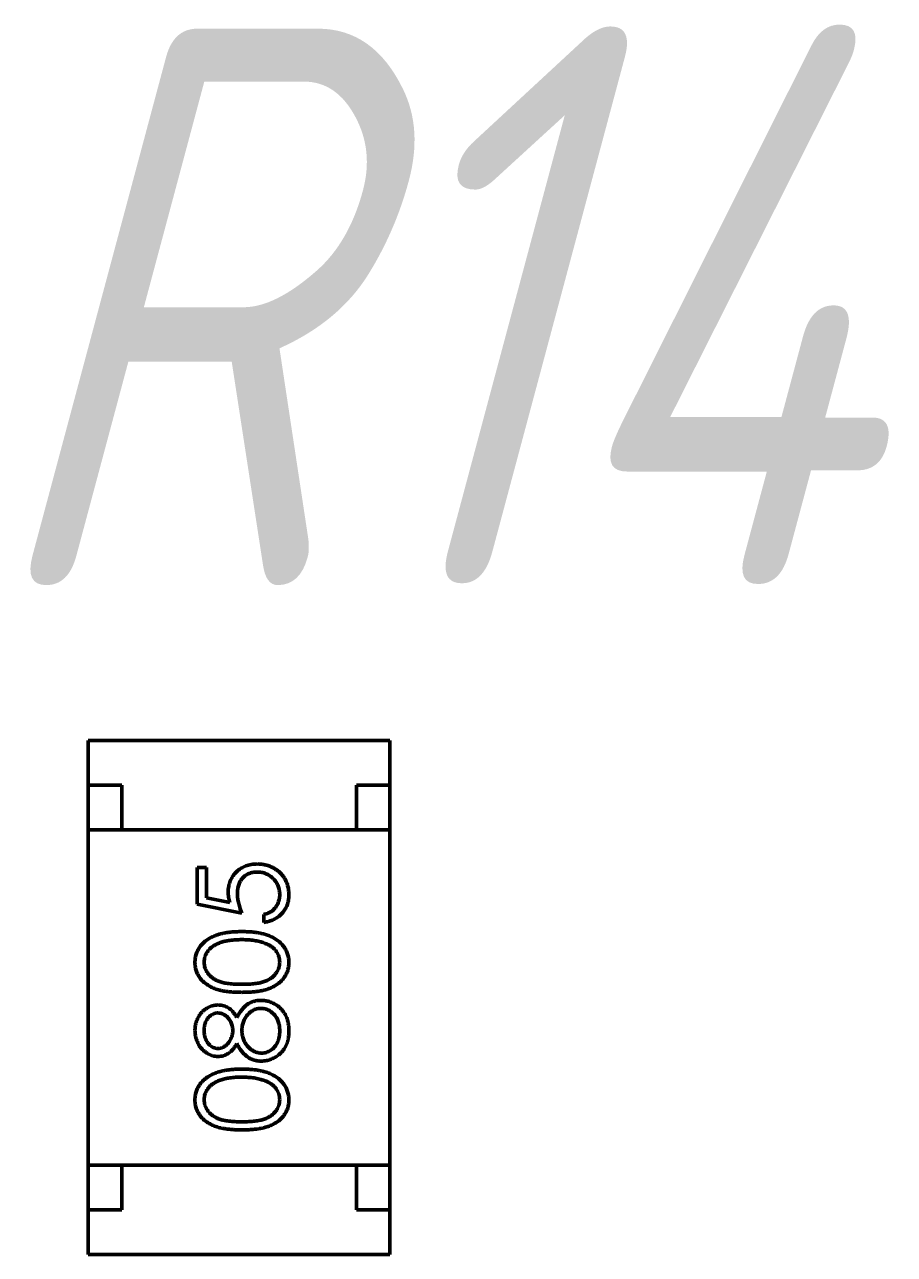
# Model space of a CAD drawing. Header units: millimetres. Extents: x -194 to 1085, y -28 to 392.
# Drawn here: x 679.23 to 687.01, y 301.4 to 312.4 of the extents above; entities that cross this region are included whole.
import ezdxf

# ---------------------------------------------------------------- set-up
doc = ezdxf.new("R2010")
doc.units = ezdxf.units.MM
doc.layers.add('Tonk', color=7, linetype='Continuous', lineweight=15)
doc.layers.add('Видимый контур (ГОСТ)', color=7, linetype='Continuous', lineweight=50)
doc.styles.get("Standard").update_dxf_attribs({"font": '', "width": 0.8, "oblique": 15})
doc.styles.get('Standard').set_extended_font_data('GOST type B')

msp = doc.modelspace()

# ---------------------------------------------------------------- linework, layer by layer
at = {"layer": 'Видимый контур (ГОСТ)'}
for p, q in [((682.49784, 305.9961), (679.79784, 305.9961)), ((679.79784, 305.9961), (679.79784, 305.5961)), ((682.49784, 305.9961), (682.49784, 305.5961)), ((679.79784, 305.5961), (679.79784, 305.1961)), ((680.09784, 305.5961), (679.79784, 305.5961)), ((680.09784, 305.1961), (680.09784, 305.5961)), ((682.19784, 305.5961), (682.19784, 305.1961)), ((682.49784, 305.5961), (682.19784, 305.5961)), ((682.49784, 305.1961), (682.49784, 305.5961)), ((679.79784, 305.1961), (682.49784, 305.1961)), ((679.79784, 305.1961), (679.79784, 302.1961)), ((682.19784, 305.1961), (680.09784, 305.1961)), ((682.49784, 305.1961), (682.49784, 302.1961)), ((680.77349, 304.53139), (680.77349, 304.85959)), ((680.77349, 304.85959), (680.85555, 304.85959)), ((680.85555, 304.85959), (680.85555, 304.58748)), ((680.85555, 304.58748), (681.06596, 304.54437)), ((681.17349, 304.44933), (680.77349, 304.53139)), ((681.36837, 304.36728), (681.36837, 304.43908)), ((679.79784, 302.1961), (679.79784, 301.7961)), ((679.79784, 302.1961), (682.49784, 302.1961)), ((682.19784, 302.1961), (680.09784, 302.1961)), ((680.09784, 301.7961), (680.09784, 302.1961)), ((682.19784, 302.1961), (682.19784, 301.7961)), ((682.49784, 301.7961), (682.49784, 302.1961)), ((679.79784, 301.3961), (679.79784, 301.7961)), ((679.79784, 301.7961), (680.09784, 301.7961)), ((682.19784, 301.7961), (682.49784, 301.7961)), ((682.49784, 301.3961), (682.49784, 301.7961)), ((682.49784, 301.3961), (679.79784, 301.3961))]:
    msp.add_line(p, q, dxfattribs=at)
for points, knots in [([(681.05042, 304.6386), (681.05061, 304.64753), (681.05099, 304.6651), (681.05464, 304.6908), (681.06039, 304.71533), (681.06842, 304.73864), (681.07868, 304.76078), (681.0915, 304.78154), (681.10648, 304.80124), (681.1237, 304.81951), (681.14266, 304.83609), (681.16304, 304.85066), (681.18464, 304.86304), (681.20768, 304.873), (681.2319, 304.88095), (681.25756, 304.88624), (681.2844, 304.88977), (681.30276, 304.89016), (681.31212, 304.89036)], [0, 0, 0, 0, 0.06580765, 0.12939427, 0.19089406, 0.25128107, 0.31081496, 0.37037099, 0.43076826, 0.49288125, 0.55510395, 0.61606705, 0.67725603, 0.73825981, 0.80076213, 0.86477758, 0.93104529, 1, 1, 1, 1]), ([(681.30907, 304.81857), (681.30265, 304.81841), (681.29009, 304.81812), (681.27172, 304.81571), (681.25433, 304.81153), (681.23785, 304.80572), (681.22225, 304.79834), (681.20753, 304.78932), (681.19388, 304.7785), (681.18128, 304.76613), (681.16966, 304.75259), (681.15976, 304.73763), (681.15142, 304.72157), (681.14423, 304.7046), (681.13906, 304.68633), (681.13518, 304.6671), (681.13294, 304.64672), (681.13263, 304.63278), (681.13247, 304.62562)], [0, 0, 0, 0, 0.06535138, 0.12791603, 0.18836021, 0.24721608, 0.30563013, 0.36376984, 0.42266091, 0.48268729, 0.54330022, 0.60411796, 0.66496489, 0.72741349, 0.79146763, 0.85805544, 0.92703681, 1, 1, 1, 1]), ([(681.51196, 304.61552), (681.51177, 304.62237), (681.5114, 304.63585), (681.50856, 304.65569), (681.50418, 304.67485), (681.49762, 304.69313), (681.48966, 304.71086), (681.47944, 304.72759), (681.46768, 304.74379), (681.4542, 304.75898), (681.43935, 304.77288), (681.42347, 304.78517), (681.40653, 304.79541), (681.38882, 304.80403), (681.37015, 304.81058), (681.35061, 304.81525), (681.33014, 304.818), (681.31618, 304.81837), (681.30907, 304.81857)], [0, 0, 0, 0, 0.0642073, 0.12642469, 0.18768028, 0.24821642, 0.30830506, 0.36966099, 0.43169855, 0.49594689, 0.55975802, 0.62229541, 0.68391064, 0.74509241, 0.80674023, 0.86908662, 0.93329, 1, 1, 1, 1]), ([(681.31212, 304.89036), (681.31864, 304.89021), (681.33159, 304.88991), (681.35082, 304.88837), (681.36965, 304.88541), (681.38807, 304.88144), (681.40605, 304.87629), (681.42364, 304.87005), (681.44074, 304.86242), (681.4575, 304.85405), (681.47354, 304.84462), (681.48855, 304.83416), (681.50274, 304.8231), (681.51596, 304.81121), (681.52813, 304.79836), (681.53932, 304.78472), (681.54972, 304.77039), (681.5589, 304.75516), (681.56735, 304.73935), (681.57428, 304.72275), (681.58047, 304.70573), (681.58541, 304.68805), (681.58928, 304.66974), (681.59191, 304.65078), (681.59383, 304.63126), (681.59395, 304.61804), (681.59401, 304.61135)], [0, 0, 0, 0, 0.04401447, 0.08743412, 0.1301184, 0.17255369, 0.21455476, 0.25629809, 0.29843823, 0.340849, 0.38271519, 0.42392405, 0.46424624, 0.50407367, 0.54386191, 0.58356672, 0.62309432, 0.66322906, 0.70355126, 0.74393789, 0.78454125, 0.82575011, 0.86775736, 0.91074516, 0.95491445, 1, 1, 1, 1]), ([(681.06596, 304.54437), (681.06362, 304.55284), (681.05909, 304.56925), (681.05406, 304.59347), (681.05103, 304.61646), (681.05062, 304.63138), (681.05042, 304.6386)], [0, 0, 0, 0, 0.27506837, 0.53290146, 0.77397346, 1, 1, 1, 1]), ([(681.13247, 304.62562), (681.13275, 304.61244), (681.13333, 304.58547), (681.1521, 304.50498), (681.1666, 304.46726), (681.17349, 304.44933)], [0, 0, 0, 0, 0.00197624802, 0.00197624802, 0.00394007396, 0.00394007396, 0.00394007396, 0.00394007396]), ([(681.36837, 304.43908), (681.376, 304.44084), (681.39066, 304.44424), (681.41126, 304.45169), (681.42962, 304.46081), (681.44598, 304.47164), (681.46024, 304.48457), (681.47295, 304.49932), (681.48442, 304.51585), (681.49398, 304.53423), (681.50214, 304.55361), (681.50756, 304.5739), (681.51138, 304.59454), (681.51176, 304.60851), (681.51196, 304.61552)], [0, 0, 0, 0, 0.09468725, 0.18199416, 0.26437695, 0.34217986, 0.41861761, 0.49650908, 0.57736909, 0.66151059, 0.74673255, 0.83125798, 0.91520562, 1, 1, 1, 1]), ([(681.59401, 304.61135), (681.59385, 304.60338), (681.59354, 304.5877), (681.59029, 304.56472), (681.58563, 304.54262), (681.57863, 304.52156), (681.56986, 304.50136), (681.55877, 304.48229), (681.5462, 304.46387), (681.53137, 304.44684), (681.51516, 304.43103), (681.49757, 304.41688), (681.47889, 304.40428), (681.45903, 304.39343), (681.43804, 304.38417), (681.41584, 304.3769), (681.39255, 304.37103), (681.37651, 304.36854), (681.36837, 304.36728)], [0, 0, 0, 0, 0.06542114, 0.12870837, 0.19023614, 0.2507244, 0.31063718, 0.37076641, 0.43161474, 0.49352297, 0.55588346, 0.61734237, 0.67866804, 0.74071136, 0.80298536, 0.86680258, 0.93234717, 1, 1, 1, 1]), ([(680.75298, 304.00911), (680.75309, 304.01547), (680.75332, 304.02813), (680.75545, 304.04683), (680.75898, 304.06511), (680.76399, 304.08287), (680.77021, 304.10027), (680.778, 304.11717), (680.78707, 304.13367), (680.79773, 304.14952), (680.80961, 304.16488), (680.82304, 304.17939), (680.83789, 304.19303), (680.85399, 304.20598), (680.87165, 304.21788), (680.89057, 304.22921), (680.91108, 304.23936), (680.93284, 304.24912), (680.95644, 304.25756), (680.98176, 304.26516), (681.00909, 304.2713), (681.03829, 304.27642), (681.06947, 304.28038), (681.10256, 304.28327), (681.13758, 304.2848), (681.16153, 304.28508), (681.17382, 304.28523)], [0, 0, 0, 0, 0.03378812, 0.06719393, 0.09986241, 0.13256661, 0.16515117, 0.19791319, 0.231319, 0.26508328, 0.29925531, 0.33439857, 0.36994282, 0.40628356, 0.44406382, 0.48299771, 0.52335445, 0.56553659, 0.60961292, 0.65639081, 0.70588549, 0.7583245, 0.81383178, 0.87279456, 0.93472223, 1, 1, 1, 1]), ([(681.17382, 304.28523), (681.18605, 304.28508), (681.20989, 304.28479), (681.24475, 304.28329), (681.27766, 304.28033), (681.30871, 304.27662), (681.33775, 304.27149), (681.36489, 304.26518), (681.39025, 304.25817), (681.41362, 304.24953), (681.43532, 304.24006), (681.45559, 304.22976), (681.4746, 304.21873), (681.4922, 304.20671), (681.50851, 304.1939), (681.52325, 304.18002), (681.53678, 304.16547), (681.54881, 304.15006), (681.55935, 304.13396), (681.56877, 304.11752), (681.57636, 304.10042), (681.58289, 304.08307), (681.58787, 304.06521), (681.59131, 304.04687), (681.59373, 304.02814), (681.59391, 304.01547), (681.59401, 304.00911)], [0, 0, 0, 0, 0.06506329, 0.12677317, 0.18551576, 0.24076468, 0.2929798, 0.34225037, 0.38891929, 0.43277566, 0.47462843, 0.51477469, 0.55360589, 0.59142641, 0.62802812, 0.66380363, 0.69898434, 0.73359149, 0.76762847, 0.80120835, 0.83426384, 0.86698069, 0.89971974, 0.93270191, 0.96617588, 1, 1, 1, 1]), ([(681.17349, 304.21344), (681.16388, 304.21331), (681.14507, 304.21307), (681.11752, 304.21213), (681.09136, 304.2097), (681.06646, 304.207), (681.04298, 304.20302), (681.0207, 304.19874), (680.99992, 304.19298), (680.98029, 304.18682), (680.96205, 304.17978), (680.94511, 304.17203), (680.92939, 304.16375), (680.91493, 304.15476), (680.90166, 304.14516), (680.88986, 304.1347), (680.87916, 304.12379), (680.86694, 304.10852), (680.85448, 304.08853), (680.84301, 304.06365), (680.83643, 304.03776), (680.8355, 304.02026), (680.83503, 304.01151)], [0, 0, 0, 0, 0.0656812, 0.12848646, 0.18817513, 0.24510613, 0.29944842, 0.35082294, 0.39994168, 0.44667174, 0.49125453, 0.53337634, 0.57385275, 0.61252631, 0.64959714, 0.68553204, 0.72010579, 0.75383766, 0.81892542, 0.88049346, 0.94031133, 1, 1, 1, 1]), ([(681.37462, 304.18315), (681.36748, 304.18556), (681.35298, 304.19046), (681.3305, 304.19677), (681.30691, 304.20174), (681.28236, 304.20621), (681.25666, 304.20926), (681.22989, 304.21172), (681.20204, 304.21317), (681.18311, 304.21335), (681.17349, 304.21344)], [0, 0, 0, 0, 0.11058834, 0.22454175, 0.34250349, 0.4643241, 0.59075603, 0.72222748, 0.85884284, 1, 1, 1, 1]), ([(681.51196, 304.01151), (681.51159, 304.02037), (681.51086, 304.03807), (681.50382, 304.06393), (681.4932, 304.08904), (681.48064, 304.10871), (681.46868, 304.12368), (681.45848, 304.1344), (681.44706, 304.14424), (681.43474, 304.15358), (681.42129, 304.16214), (681.40676, 304.16993), (681.39112, 304.17703), (681.3802, 304.18108), (681.37462, 304.18315)], [0, 0, 0, 0, 0.1128134, 0.22539388, 0.33959481, 0.45967541, 0.52173519, 0.58392584, 0.64817414, 0.71388104, 0.78100445, 0.85145093, 0.92405069, 1, 1, 1, 1]), ([(681.17382, 303.74164), (681.16099, 303.74172), (681.13609, 303.74186), (681.09979, 303.74348), (681.06574, 303.74617), (681.03394, 303.74986), (681.00437, 303.75435), (680.97712, 303.76034), (680.95205, 303.76716), (680.92909, 303.77506), (680.90793, 303.78397), (680.88818, 303.79367), (680.86986, 303.80454), (680.85269, 303.81596), (680.83694, 303.8284), (680.82239, 303.8415), (680.80938, 303.85576), (680.79753, 303.87072), (680.78714, 303.88649), (680.77799, 303.90264), (680.77018, 303.91927), (680.76403, 303.93643), (680.75895, 303.95396), (680.75548, 303.97193), (680.7533, 303.99036), (680.75309, 304.0028), (680.75298, 304.00911)], [0, 0, 0, 0, 0.06859462, 0.13324604, 0.19431259, 0.25127922, 0.30451344, 0.35423491, 0.40048059, 0.44341075, 0.48401487, 0.5232523, 0.56104237, 0.59790024, 0.63351849, 0.66831435, 0.70249567, 0.73668535, 0.77029317, 0.80343726, 0.83591295, 0.86846025, 0.90084654, 0.93346652, 0.96625758, 1, 1, 1, 1]), ([(680.83503, 304.01151), (680.8355, 304.00267), (680.83643, 303.98495), (680.84299, 303.95879), (680.85442, 303.93372), (680.86698, 303.91378), (680.87894, 303.89849), (680.88931, 303.88773), (680.90066, 303.87764), (680.9131, 303.86835), (680.92646, 303.85964), (680.94086, 303.85164), (680.95636, 303.84444), (680.97296, 303.83779), (680.99115, 303.83195), (681.01121, 303.82713), (681.03326, 303.82267), (681.05742, 303.81952), (681.08355, 303.81672), (681.11172, 303.81491), (681.14191, 303.81351), (681.16276, 303.81346), (681.17349, 303.81344)], [0, 0, 0, 0, 0.06038662, 0.12088325, 0.18275462, 0.24781103, 0.2812991, 0.31508762, 0.3497024, 0.38485658, 0.4209662, 0.45851119, 0.49717472, 0.53760205, 0.58050302, 0.62746754, 0.67838821, 0.73398322, 0.7937467, 0.85771367, 0.92669786, 1, 1, 1, 1]), ([(681.17349, 303.81344), (681.18418, 303.81346), (681.20492, 303.81352), (681.23505, 303.8149), (681.26316, 303.81679), (681.28928, 303.81922), (681.31331, 303.82283), (681.33543, 303.82688), (681.35552, 303.8318), (681.37371, 303.83763), (681.39031, 303.84427), (681.40576, 303.85152), (681.42025, 303.8593), (681.43362, 303.86801), (681.44595, 303.8775), (681.45743, 303.88755), (681.46767, 303.89854), (681.47995, 303.91374), (681.49264, 303.93381), (681.50369, 303.9591), (681.51063, 303.98508), (681.51152, 304.00271), (681.51196, 304.01151)], [0, 0, 0, 0, 0.07295107, 0.14158369, 0.20592646, 0.26530136, 0.32059723, 0.3718165, 0.41878977, 0.46169873, 0.50213358, 0.54080432, 0.57818053, 0.61429687, 0.64967824, 0.68429946, 0.71835895, 0.75208086, 0.81765244, 0.87972208, 0.93996556, 1, 1, 1, 1]), ([(681.59401, 304.00911), (681.5939, 304.0028), (681.59369, 303.99036), (681.59152, 303.97192), (681.58802, 303.95403), (681.58312, 303.93659), (681.57713, 303.91952), (681.56933, 303.90304), (681.56034, 303.88697), (681.5501, 303.87136), (681.53837, 303.8565), (681.52539, 303.84231), (681.51085, 303.82914), (681.49497, 303.81688), (681.4779, 303.80523), (681.4594, 303.79451), (681.43955, 303.7846), (681.41822, 303.77553), (681.3951, 303.7675), (681.36992, 303.7604), (681.34246, 303.7548), (681.31295, 303.75), (681.28126, 303.74614), (681.24736, 303.74349), (681.21128, 303.74186), (681.18653, 303.74172), (681.17382, 303.74164)], [0, 0, 0, 0, 0.03378715, 0.06662166, 0.09928488, 0.13136117, 0.16358519, 0.19610393, 0.22890225, 0.26215806, 0.29599122, 0.33021785, 0.36505983, 0.40095074, 0.43762038, 0.47570753, 0.51538069, 0.55641354, 0.59976483, 0.64642416, 0.69643144, 0.74978152, 0.80657331, 0.86743553, 0.93188675, 1, 1, 1, 1]), ([(680.75298, 303.40174), (680.75331, 303.41191), (680.75396, 303.43197), (680.7594, 303.46145), (680.76848, 303.48967), (680.7808, 303.51651), (680.79598, 303.5415), (680.81435, 303.56358), (680.83496, 303.58308), (680.85802, 303.59922), (680.88241, 303.61251), (680.90792, 303.62177), (680.93401, 303.6277), (680.95167, 303.62845), (680.96051, 303.62882)], [0, 0, 0, 0, 0.08940971, 0.17630576, 0.2626259, 0.34944573, 0.43549826, 0.51892813, 0.60135466, 0.68425642, 0.76580674, 0.84487687, 0.92227979, 1, 1, 1, 1]), ([(680.96051, 303.62882), (680.96919, 303.62849), (680.98624, 303.62785), (681.01109, 303.62243), (681.03437, 303.61331), (681.05633, 303.60085), (681.07657, 303.58462), (681.09537, 303.56482), (681.11286, 303.54162), (681.12273, 303.52419), (681.12782, 303.5152)], [0, 0, 0, 0, 0.12190404, 0.23941261, 0.3554101, 0.47209073, 0.59285898, 0.71870347, 0.85489238, 1, 1, 1, 1]), ([(681.12782, 303.5152), (681.13124, 303.52175), (681.1379, 303.53452), (681.14862, 303.55271), (681.15992, 303.56933), (681.17126, 303.58485), (681.18309, 303.59899), (681.19544, 303.61159), (681.20801, 303.62297), (681.22101, 303.6329), (681.2344, 303.64163), (681.24823, 303.64918), (681.26245, 303.65563), (681.27724, 303.66074), (681.29236, 303.66495), (681.30802, 303.66785), (681.3241, 303.6694), (681.33498, 303.6697), (681.34048, 303.66985)], [0, 0, 0, 0, 0.07952483, 0.15509998, 0.22721982, 0.2959105, 0.36205588, 0.42552012, 0.48581272, 0.54449471, 0.60145964, 0.65784059, 0.71397447, 0.76946795, 0.82612997, 0.88288536, 0.94070088, 1, 1, 1, 1]), ([(681.34192, 303.59805), (681.33647, 303.59785), (681.32571, 303.59744), (681.30976, 303.59485), (681.29435, 303.59029), (681.2793, 303.58405), (681.26491, 303.57573), (681.2508, 303.56594), (681.23737, 303.55412), (681.22451, 303.54077), (681.21263, 303.52622), (681.20211, 303.51075), (681.19325, 303.49449), (681.18605, 303.47746), (681.18038, 303.45971), (681.17642, 303.44125), (681.17393, 303.42205), (681.17364, 303.40901), (681.17349, 303.40238)], [0, 0, 0, 0, 0.05733943, 0.11306333, 0.16918145, 0.22577456, 0.2838263, 0.34345428, 0.40590696, 0.47139226, 0.53800283, 0.60306356, 0.66760183, 0.73222544, 0.79700481, 0.86304799, 0.93035699, 1, 1, 1, 1]), ([(681.34048, 303.66985), (681.34818, 303.66967), (681.36343, 303.66932), (681.38593, 303.66628), (681.40779, 303.66173), (681.42899, 303.65508), (681.44942, 303.64646), (681.4691, 303.63584), (681.48835, 303.62381), (681.50019, 303.61416), (681.50619, 303.60927)], [0, 0, 0, 0, 0.12815819, 0.25367314, 0.37732531, 0.49938455, 0.62291837, 0.74583939, 0.87139529, 1, 1, 1, 1]), ([(681.51196, 303.39773), (681.51181, 303.40522), (681.51153, 303.4198), (681.50906, 303.44108), (681.50514, 303.46116), (681.49944, 303.48), (681.49248, 303.49782), (681.48353, 303.5143), (681.47334, 303.52989), (681.46126, 303.5438), (681.44835, 303.55647), (681.43468, 303.56752), (681.42063, 303.57711), (681.40588, 303.58463), (681.3907, 303.59065), (681.37497, 303.59498), (681.35863, 303.59765), (681.34754, 303.59792), (681.34192, 303.59805)], [0, 0, 0, 0, 0.07655893, 0.14916135, 0.21882685, 0.28556714, 0.35031311, 0.41412515, 0.47717916, 0.54036802, 0.60220239, 0.66203365, 0.71993441, 0.77590743, 0.83111486, 0.88666745, 0.94255236, 1, 1, 1, 1]), ([(681.50619, 303.60927), (681.51318, 303.60291), (681.52708, 303.59026), (681.54513, 303.5686), (681.56029, 303.54482), (681.57265, 303.51902), (681.58227, 303.49128), (681.58918, 303.46159), (681.59314, 303.42989), (681.59371, 303.40811), (681.59401, 303.39693)], [0, 0, 0, 0, 0.11928345, 0.23709288, 0.35479604, 0.4745763, 0.59746007, 0.72492615, 0.8588832, 1, 1, 1, 1]), ([(680.95779, 303.55703), (680.95399, 303.55691), (680.94645, 303.55666), (680.9353, 303.55468), (680.92442, 303.55139), (680.91369, 303.54694), (680.90329, 303.54109), (680.89303, 303.53415), (680.88315, 303.52572), (680.87342, 303.51625), (680.86442, 303.50552), (680.8565, 303.49355), (680.84978, 303.48038), (680.84432, 303.46603), (680.84022, 303.45055), (680.83715, 303.434), (680.83542, 303.41625), (680.83516, 303.40404), (680.83503, 303.39773)], [0, 0, 0, 0, 0.05090244, 0.10103404, 0.15108382, 0.20306199, 0.25624843, 0.31084671, 0.3687691, 0.43001504, 0.49251965, 0.55604872, 0.62199568, 0.69019237, 0.76138485, 0.83635622, 0.91548701, 1, 1, 1, 1]), ([(681.09144, 303.40062), (681.09124, 303.40742), (681.09085, 303.42095), (681.08716, 303.4409), (681.08135, 303.4603), (681.0734, 303.47893), (681.06343, 303.49633), (681.05149, 303.51184), (681.03786, 303.52532), (681.02275, 303.53664), (681.00667, 303.54542), (680.99053, 303.55226), (680.97417, 303.55625), (680.9632, 303.55677), (680.95779, 303.55703)], [0, 0, 0, 0, 0.08968994, 0.17849401, 0.26683775, 0.35655818, 0.44533425, 0.53080584, 0.61407622, 0.69770709, 0.77914195, 0.85535359, 0.92855682, 1, 1, 1, 1]), ([(680.95827, 303.16728), (680.94975, 303.16766), (680.93261, 303.16841), (680.9071, 303.17448), (680.88204, 303.18439), (680.85756, 303.19785), (680.83449, 303.21463), (680.81379, 303.23475), (680.79567, 303.25775), (680.78045, 303.2835), (680.76806, 303.31121), (680.75952, 303.34045), (680.75393, 303.3707), (680.7533, 303.3913), (680.75298, 303.40174)], [0, 0, 0, 0, 0.07405843, 0.14887035, 0.22666767, 0.30773476, 0.3911572, 0.47392936, 0.55792775, 0.64498929, 0.73336406, 0.82109204, 0.90928721, 1, 1, 1, 1]), ([(680.83503, 303.39773), (680.83518, 303.39212), (680.83547, 303.38114), (680.837, 303.36504), (680.83996, 303.34974), (680.8439, 303.33506), (680.84922, 303.32121), (680.85548, 303.30801), (680.86309, 303.29567), (680.87163, 303.28406), (680.88103, 303.2736), (680.89081, 303.26432), (680.90118, 303.25661), (680.91188, 303.25006), (680.92323, 303.24531), (680.93487, 303.24175), (680.94695, 303.23935), (680.95521, 303.23917), (680.95939, 303.23908)], [0, 0, 0, 0, 0.07524331, 0.14720881, 0.21644709, 0.28402504, 0.35065545, 0.41503132, 0.47962983, 0.54465163, 0.60804424, 0.66782757, 0.72511425, 0.78099171, 0.835527, 0.88943815, 0.94407209, 1, 1, 1, 1]), ([(680.95939, 303.23908), (680.96357, 303.23924), (680.97183, 303.23955), (680.98402, 303.24195), (680.996, 303.24553), (681.00749, 303.25116), (681.01888, 303.25792), (681.02988, 303.26626), (681.04054, 303.2762), (681.05077, 303.28741), (681.06035, 303.29961), (681.06866, 303.31255), (681.07562, 303.32604), (681.08141, 303.33996), (681.08591, 303.35445), (681.0891, 303.36941), (681.09109, 303.38486), (681.09132, 303.39532), (681.09144, 303.40062)], [0, 0, 0, 0, 0.05456395, 0.1078262, 0.16192371, 0.2175097, 0.27449833, 0.33481476, 0.39755495, 0.46475458, 0.53290121, 0.60009721, 0.66535416, 0.73108363, 0.79688349, 0.86329159, 0.93083122, 1, 1, 1, 1]), ([(681.17349, 303.40238), (681.17362, 303.39527), (681.17387, 303.38131), (681.17663, 303.36086), (681.18048, 303.34124), (681.18632, 303.3225), (681.1939, 303.30467), (681.20303, 303.28763), (681.21382, 303.27153), (681.22614, 303.25658), (681.23941, 303.24293), (681.25345, 303.23095), (681.26802, 303.22078), (681.28329, 303.21259), (681.29893, 303.20587), (681.31534, 303.20145), (681.33221, 303.19862), (681.34368, 303.19824), (681.34946, 303.19805)], [0, 0, 0, 0, 0.07126869, 0.13981179, 0.20649743, 0.27153524, 0.33608183, 0.40052839, 0.46498384, 0.53005031, 0.59442341, 0.65558271, 0.71484911, 0.77211506, 0.82899921, 0.88512216, 0.94207935, 1, 1, 1, 1]), ([(681.59401, 303.39693), (681.59374, 303.38618), (681.59323, 303.36527), (681.58976, 303.33484), (681.58367, 303.30647), (681.57534, 303.28), (681.56451, 303.25559), (681.55102, 303.2333), (681.53542, 303.21283), (681.51727, 303.19478), (681.49783, 303.17876), (681.47777, 303.16469), (681.4571, 303.15299), (681.43611, 303.14309), (681.41452, 303.13551), (681.39244, 303.13026), (681.36991, 303.12692), (681.3547, 303.12648), (681.34705, 303.12626)], [0, 0, 0, 0, 0.07855643, 0.15286284, 0.22355969, 0.29037494, 0.35540307, 0.41829116, 0.48038856, 0.54307262, 0.60492394, 0.66439831, 0.72194255, 0.77837489, 0.83382994, 0.88886124, 0.94408894, 1, 1, 1, 1]), ([(681.34946, 303.19805), (681.35664, 303.19836), (681.37089, 303.19898), (681.39196, 303.20389), (681.41235, 303.21176), (681.43191, 303.22273), (681.45018, 303.23633), (681.46611, 303.25304), (681.48026, 303.27184), (681.49171, 303.29336), (681.50085, 303.31686), (681.50715, 303.34234), (681.51132, 303.36944), (681.51174, 303.38815), (681.51196, 303.39773)], [0, 0, 0, 0, 0.07489821, 0.14859629, 0.22447123, 0.30232274, 0.38191862, 0.4611487, 0.54241712, 0.62671608, 0.71459683, 0.80490292, 0.90012725, 1, 1, 1, 1]), ([(681.12782, 303.28411), (681.12276, 303.27483), (681.11297, 303.25687), (681.09497, 303.23308), (681.07547, 303.21265), (681.05407, 303.19613), (681.03143, 303.18313), (681.0077, 303.17421), (680.9833, 303.16818), (680.96664, 303.16758), (680.95827, 303.16728)], [0, 0, 0, 0, 0.14586006, 0.2824259, 0.4108504, 0.53502942, 0.65470108, 0.77013343, 0.88455584, 1, 1, 1, 1]), ([(681.34705, 303.12626), (681.34144, 303.12639), (681.33034, 303.12665), (681.31395, 303.12846), (681.298, 303.13136), (681.28243, 303.13531), (681.26734, 303.14065), (681.25268, 303.14711), (681.23842, 303.15464), (681.22449, 303.16334), (681.21107, 303.17347), (681.19796, 303.18493), (681.18533, 303.19797), (681.17305, 303.21243), (681.1609, 303.22814), (681.14953, 303.24553), (681.13813, 303.26412), (681.13132, 303.27733), (681.12782, 303.28411)], [0, 0, 0, 0, 0.05885359, 0.11631546, 0.17267484, 0.22878039, 0.28458036, 0.34025651, 0.39662981, 0.45350726, 0.51231819, 0.57264844, 0.63602194, 0.70236295, 0.77148306, 0.84418448, 0.92006979, 1, 1, 1, 1]), ([(680.75298, 302.77834), (680.75309, 302.7847), (680.75332, 302.79736), (680.75545, 302.81606), (680.75898, 302.83434), (680.76399, 302.8521), (680.77021, 302.8695), (680.778, 302.8864), (680.78707, 302.90291), (680.79773, 302.91875), (680.80961, 302.93412), (680.82304, 302.94862), (680.83789, 302.96226), (680.85399, 302.97521), (680.87165, 302.98711), (680.89057, 302.99844), (680.91108, 303.00859), (680.93284, 303.01835), (680.95644, 303.02679), (680.98176, 303.03439), (681.00909, 303.04053), (681.03829, 303.04565), (681.06947, 303.04962), (681.10256, 303.0525), (681.13758, 303.05403), (681.16153, 303.05432), (681.17382, 303.05446)], [0, 0, 0, 0, 0.03378812, 0.06719393, 0.09986241, 0.13256661, 0.16515117, 0.19791319, 0.231319, 0.26508328, 0.29925531, 0.33439857, 0.36994282, 0.40628356, 0.44406382, 0.48299771, 0.52335445, 0.56553659, 0.60961292, 0.65639081, 0.70588549, 0.7583245, 0.81383178, 0.87279456, 0.93472223, 1, 1, 1, 1]), ([(681.17382, 303.05446), (681.18605, 303.05431), (681.20989, 303.05402), (681.24475, 303.05252), (681.27766, 303.04956), (681.30871, 303.04585), (681.33775, 303.04072), (681.36489, 303.03441), (681.39025, 303.02741), (681.41362, 303.01876), (681.43532, 303.00929), (681.45559, 302.99899), (681.4746, 302.98796), (681.4922, 302.97594), (681.50851, 302.96313), (681.52325, 302.94925), (681.53678, 302.9347), (681.54881, 302.91929), (681.55935, 302.90319), (681.56877, 302.88675), (681.57636, 302.86965), (681.58289, 302.8523), (681.58787, 302.83444), (681.59131, 302.8161), (681.59373, 302.79737), (681.59391, 302.78471), (681.59401, 302.77834)], [0, 0, 0, 0, 0.06506329, 0.12677317, 0.18551576, 0.24076468, 0.2929798, 0.34225037, 0.38891929, 0.43277566, 0.47462843, 0.51477469, 0.55360589, 0.59142641, 0.62802812, 0.66380363, 0.69898434, 0.73359149, 0.76762847, 0.80120835, 0.83426384, 0.86698069, 0.89971974, 0.93270191, 0.96617588, 1, 1, 1, 1]), ([(681.17349, 302.98267), (681.16388, 302.98254), (681.14507, 302.9823), (681.11752, 302.98136), (681.09136, 302.97893), (681.06646, 302.97623), (681.04298, 302.97225), (681.0207, 302.96797), (680.99992, 302.96221), (680.98029, 302.95605), (680.96205, 302.94901), (680.94511, 302.94126), (680.92939, 302.93298), (680.91493, 302.92399), (680.90166, 302.91439), (680.88986, 302.90393), (680.87916, 302.89303), (680.86694, 302.87775), (680.85448, 302.85776), (680.84301, 302.83288), (680.83643, 302.80699), (680.8355, 302.78949), (680.83503, 302.78074)], [0, 0, 0, 0, 0.0656812, 0.12848646, 0.18817513, 0.24510613, 0.29944842, 0.35082294, 0.39994168, 0.44667174, 0.49125453, 0.53337634, 0.57385275, 0.61252631, 0.64959714, 0.68553204, 0.72010579, 0.75383766, 0.81892542, 0.88049346, 0.94031133, 1, 1, 1, 1]), ([(681.37462, 302.95238), (681.36748, 302.95479), (681.35298, 302.95969), (681.3305, 302.966), (681.30691, 302.97097), (681.28236, 302.97544), (681.25666, 302.97849), (681.22989, 302.98095), (681.20204, 302.9824), (681.18311, 302.98258), (681.17349, 302.98267)], [0, 0, 0, 0, 0.11058834, 0.22454175, 0.34250349, 0.4643241, 0.59075603, 0.72222748, 0.85884284, 1, 1, 1, 1]), ([(681.51196, 302.78074), (681.51159, 302.7896), (681.51086, 302.8073), (681.50382, 302.83316), (681.4932, 302.85827), (681.48064, 302.87794), (681.46868, 302.89291), (681.45848, 302.90363), (681.44706, 302.91347), (681.43474, 302.92281), (681.42129, 302.93137), (681.40676, 302.93916), (681.39112, 302.94626), (681.3802, 302.95031), (681.37462, 302.95238)], [0, 0, 0, 0, 0.1128134, 0.22539388, 0.33959481, 0.45967541, 0.52173519, 0.58392584, 0.64817414, 0.71388104, 0.78100445, 0.85145093, 0.92405069, 1, 1, 1, 1]), ([(681.17382, 302.51087), (681.16099, 302.51095), (681.13609, 302.51109), (681.09979, 302.51271), (681.06574, 302.51541), (681.03394, 302.51909), (681.00437, 302.52358), (680.97712, 302.52957), (680.95205, 302.53639), (680.92909, 302.54429), (680.90793, 302.5532), (680.88818, 302.5629), (680.86986, 302.57377), (680.85269, 302.58519), (680.83694, 302.59763), (680.82239, 302.61073), (680.80938, 302.62499), (680.79753, 302.63995), (680.78714, 302.65572), (680.77799, 302.67187), (680.77018, 302.6885), (680.76403, 302.70566), (680.75895, 302.72319), (680.75548, 302.74116), (680.7533, 302.75959), (680.75309, 302.77203), (680.75298, 302.77834)], [0, 0, 0, 0, 0.06859462, 0.13324604, 0.19431259, 0.25127922, 0.30451344, 0.35423491, 0.40048059, 0.44341075, 0.48401487, 0.5232523, 0.56104237, 0.59790024, 0.63351849, 0.66831435, 0.70249567, 0.73668535, 0.77029317, 0.80343726, 0.83591295, 0.86846025, 0.90084654, 0.93346652, 0.96625758, 1, 1, 1, 1]), ([(680.83503, 302.78074), (680.8355, 302.7719), (680.83643, 302.75418), (680.84299, 302.72802), (680.85442, 302.70295), (680.86698, 302.68301), (680.87894, 302.66773), (680.88931, 302.65696), (680.90066, 302.64687), (680.9131, 302.63758), (680.92646, 302.62887), (680.94086, 302.62088), (680.95636, 302.61367), (680.97296, 302.60702), (680.99115, 302.60118), (681.01121, 302.59636), (681.03326, 302.5919), (681.05742, 302.58875), (681.08355, 302.58595), (681.11172, 302.58415), (681.14191, 302.58274), (681.16276, 302.58269), (681.17349, 302.58267)], [0, 0, 0, 0, 0.06038662, 0.12088325, 0.18275462, 0.24781103, 0.2812991, 0.31508762, 0.3497024, 0.38485658, 0.4209662, 0.45851119, 0.49717472, 0.53760205, 0.58050302, 0.62746754, 0.67838821, 0.73398322, 0.7937467, 0.85771367, 0.92669786, 1, 1, 1, 1]), ([(681.17349, 302.58267), (681.18418, 302.5827), (681.20492, 302.58275), (681.23505, 302.58413), (681.26316, 302.58602), (681.28928, 302.58845), (681.31331, 302.59206), (681.33543, 302.59611), (681.35552, 302.60104), (681.37371, 302.60686), (681.39031, 302.6135), (681.40576, 302.62075), (681.42025, 302.62853), (681.43362, 302.63725), (681.44595, 302.64673), (681.45743, 302.65679), (681.46767, 302.66777), (681.47995, 302.68297), (681.49264, 302.70304), (681.50369, 302.72833), (681.51063, 302.75431), (681.51152, 302.77194), (681.51196, 302.78074)], [0, 0, 0, 0, 0.07295107, 0.14158369, 0.20592646, 0.26530136, 0.32059723, 0.3718165, 0.41878977, 0.46169873, 0.50213358, 0.54080432, 0.57818053, 0.61429687, 0.64967824, 0.68429946, 0.71835895, 0.75208086, 0.81765244, 0.87972208, 0.93996556, 1, 1, 1, 1]), ([(681.59401, 302.77834), (681.5939, 302.77203), (681.59369, 302.75959), (681.59152, 302.74116), (681.58802, 302.72326), (681.58312, 302.70582), (681.57713, 302.68875), (681.56933, 302.67227), (681.56034, 302.6562), (681.5501, 302.64059), (681.53837, 302.62573), (681.52539, 302.61154), (681.51085, 302.59837), (681.49497, 302.58611), (681.4779, 302.57446), (681.4594, 302.56374), (681.43955, 302.55383), (681.41822, 302.54476), (681.3951, 302.53673), (681.36992, 302.52963), (681.34246, 302.52403), (681.31295, 302.51923), (681.28126, 302.51537), (681.24736, 302.51273), (681.21128, 302.51109), (681.18653, 302.51095), (681.17382, 302.51087)], [0, 0, 0, 0, 0.03378715, 0.06662166, 0.09928488, 0.13136117, 0.16358519, 0.19610393, 0.22890225, 0.26215806, 0.29599122, 0.33021785, 0.36505983, 0.40095074, 0.43762038, 0.47570753, 0.51538069, 0.55641354, 0.59976483, 0.64642416, 0.69643144, 0.74978152, 0.80657331, 0.86743553, 0.93188675, 1, 1, 1, 1])]:
    msp.add_open_spline(points, degree=3, knots=knots, dxfattribs=at)

# ---------------------------------------------------------------- texts
at = {"layer": 'Tonk', "insert": (678.81902, 312.3865), "char_height": 5, "attachment_point": 1}
msp.add_mtext_dynamic_manual_height_columns('R14', width=12.8256962, gutter_width=40, heights=[0], dxfattribs=at)

doc.saveas('drawing.dxf')
